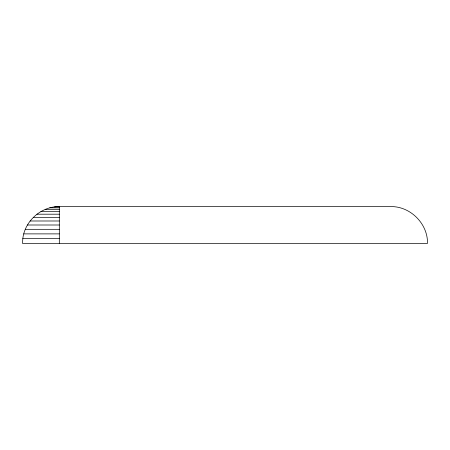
<?xml version="1.0" encoding="UTF-8"?>
<svg xmlns="http://www.w3.org/2000/svg" width="450" height="450" viewBox="0 0 450 450"><rect width="100%" height="100%" fill="white"/><g stroke="black" fill="none" stroke-linecap="round" stroke-linejoin="round"><path stroke-width="0.67" d="M22.815 238.601L22.5 243.411L427.5 243.411C427.916 223.729 410.361 206.179 390.684 206.589L59.316 206.589C41.377 206.308 24.874 220.781 22.815 238.601L59.316 238.601M54.512 206.904L59.316 206.904M49.787 207.844L59.316 207.844M45.231 209.396L59.316 209.396M40.911 211.523L59.316 211.523M36.906 214.2L59.316 214.2M33.283 217.373L59.316 217.373M30.111 220.995L59.316 220.995M27.433 225L59.316 225M25.301 229.32L59.316 229.32M23.754 233.882L59.316 233.882M59.316 206.589L59.316 243.411"/></g></svg>
